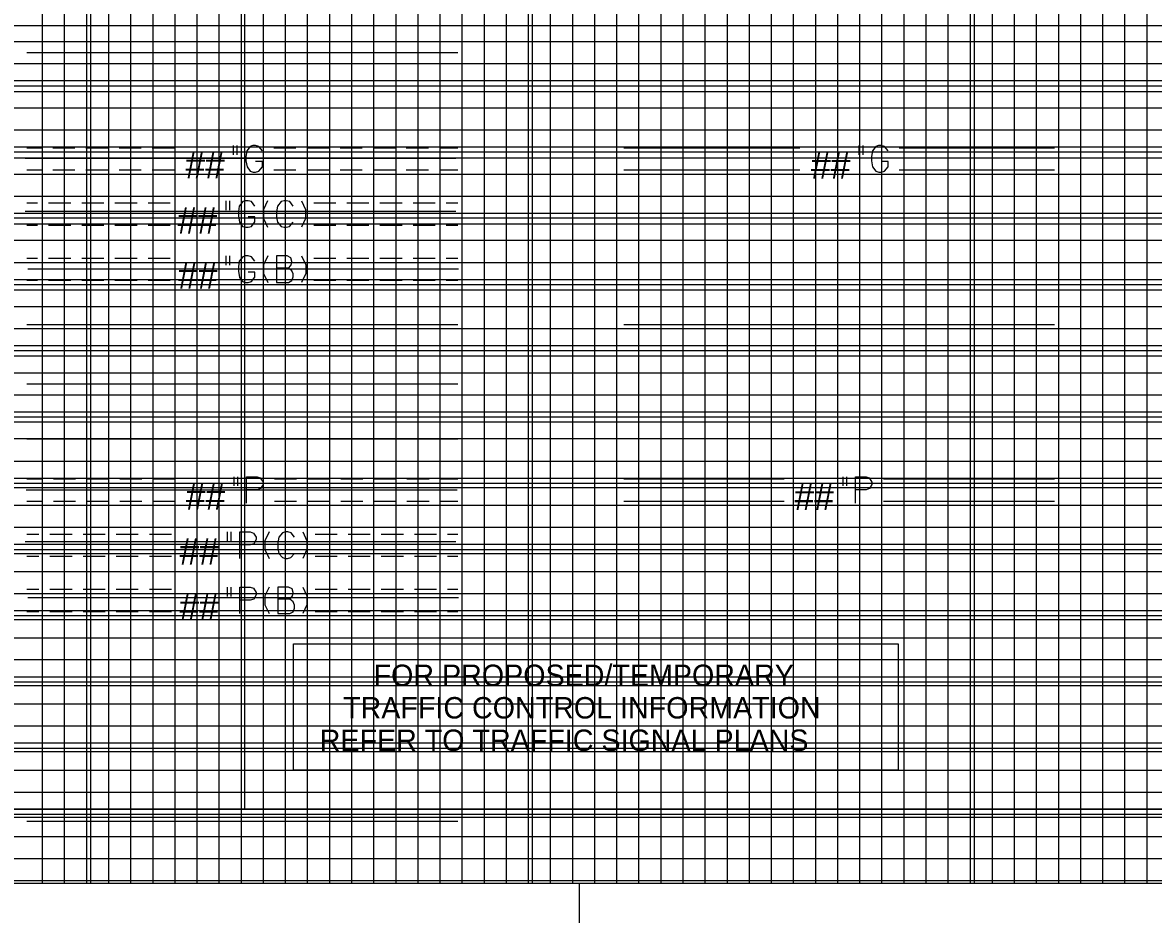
# Model space of a CAD drawing. Extents: x 706748 to 708703, y 295273 to 301927.
# Drawn here: x 707889.7 to 707992.1, y 301475.6 to 301556.4 of the extents above; entities that cross this region are included whole.
import ezdxf

# ---------------------------------------------------------------- set-up
doc = ezdxf.new("R2010")
doc.units = 0
for name, color, linetype in [('SHT_B_02-Index', 7, 'Continuous'), ('SHT_B_03-Revision-Summary', 7, 'Continuous'), ('SHT_B_07-Quantities-Amendment', 7, 'Continuous'), ('SHT_B_08-Quantities-Construction', 7, 'Continuous'), ('SHT_B_24-Utility-Plans', 7, 'Continuous'), ('SHT_B_Grid-Major-Line', 7, 'Continuous'), ('SHT_B_Grid-Minor-Line', 7, 'Continuous'), ('SHT_B_Sheet-Outline-Line', 7, 'Continuous')]:
    doc.layers.add(name, color=color, linetype=linetype)

msp = doc.modelspace()

# ---------------------------------------------------------------- linework, layer by layer
at = {"layer": 'SHT_B_02-Index'}
for p, q in [((707829.6, 301551.1), (708119.6, 301551.1)), ((707829.6, 301545.1), (708119.6, 301545.1)), ((707829.6, 301539.1), (708119.6, 301539.1)), ((707829.6, 301533.1), (708119.6, 301533.1)), ((707829.6, 301527.1), (708119.6, 301527.1)), ((707829.6, 301521.1), (708119.6, 301521.1)), ((707829.6, 301515.1), (708119.6, 301515.1)), ((707829.6, 301509.1), (708119.6, 301509.1)), ((707829.6, 301503.1), (708119.6, 301503.1)), ((707829.6, 301497.1), (708119.6, 301497.1)), ((707829.6, 301491.1), (708119.6, 301491.1)), ((707829.6, 301485.1), (708119.6, 301485.1))]:
    msp.add_line(p, q, dxfattribs=at)
msp.add_lwpolyline([(707829.6, 301827.1), (708119.6, 301827.1), (708119.6, 301485.1), (707829.6, 301485.1)], close=True, dxfattribs=at)
at = {"layer": 'SHT_B_03-Revision-Summary'}
for p, q in [((707909.8, 301827.1), (707909.8, 301485.1)), ((707829.6, 301551.1), (708119.6, 301551.1)), ((707829.6, 301545.1), (708119.6, 301545.1)), ((707829.6, 301539.1), (708119.6, 301539.1)), ((707829.6, 301533.1), (708119.6, 301533.1)), ((707829.6, 301527.1), (708119.6, 301527.1)), ((707829.6, 301521.1), (708119.6, 301521.1)), ((707829.6, 301515.1), (708119.6, 301515.1)), ((707829.6, 301509.1), (708119.6, 301509.1)), ((707829.6, 301503.1), (708119.6, 301503.1)), ((707829.6, 301497.1), (708119.6, 301497.1)), ((707829.6, 301491.1), (708119.6, 301491.1)), ((707829.6, 301485.1), (708119.6, 301485.1))]:
    msp.add_line(p, q, dxfattribs=at)
msp.add_lwpolyline([(707829.6, 301827.1), (708119.6, 301827.1), (708119.6, 301485.1), (707829.6, 301485.1)], close=True, dxfattribs=at)
at = {"layer": 'SHT_B_07-Quantities-Amendment'}
for p, q in [((707895.85, 301809), (707895.85, 301478.4)), ((707935.85, 301809), (707935.85, 301478.4)), ((707975.85, 301809), (707975.85, 301478.4)), ((707829.51, 301556.08), (708426.25, 301556.08)), ((707829.51, 301550.1), (708426.25, 301550.1)), ((707829.51, 301544.1), (708426.25, 301544.1)), ((707829.51, 301538.14), (708426.25, 301538.14)), ((707829.51, 301532.16), (708426.25, 301532.16)), ((707829.51, 301526.18), (708426.25, 301526.18)), ((707829.51, 301520.2), (708426.25, 301520.2)), ((707829.51, 301514.24), (708426.25, 301514.24)), ((707829.51, 301508.26), (708426.25, 301508.26)), ((707829.51, 301502.28), (708426.25, 301502.28)), ((707829.51, 301496.32), (708426.25, 301496.32)), ((707829.51, 301490.34), (708426.25, 301490.34)), ((707829.51, 301484.38), (708426.25, 301484.38)), ((707829.51, 301478.4), (708426.25, 301478.4))]:
    msp.add_line(p, q, dxfattribs=at)
at = {"layer": 'SHT_B_08-Quantities-Construction'}
for p, q in [((707895.85, 301809), (707895.85, 301478.4)), ((707829.51, 301556.08), (708426.25, 301556.08)), ((707829.51, 301550.1), (708426.25, 301550.1)), ((707829.51, 301544.1), (708426.25, 301544.1)), ((707829.51, 301538.14), (708426.25, 301538.14)), ((707829.51, 301532.16), (708426.25, 301532.16)), ((707829.51, 301526.18), (708426.25, 301526.18)), ((707829.51, 301520.2), (708426.25, 301520.2)), ((707829.51, 301514.24), (708426.25, 301514.24)), ((707829.51, 301508.26), (708426.25, 301508.26)), ((707829.51, 301502.28), (708426.25, 301502.28)), ((707829.51, 301496.32), (708426.25, 301496.32)), ((707829.51, 301490.34), (708426.25, 301490.34)), ((707829.51, 301484.38), (708426.25, 301484.38)), ((707829.51, 301478.4), (708426.25, 301478.4))]:
    msp.add_line(p, q, dxfattribs=at)
at = {"layer": 'SHT_B_24-Utility-Plans'}
for p, q in [((707890.1, 301553.64), (707929.1, 301553.64)), ((707890.1, 301553.64), (707929.1, 301553.64)), ((707890.1, 301548.64), (707929.1, 301548.64)), ((707890.1, 301548.64), (707929.1, 301548.64)), ((707890.1, 301545.02), (707891.44, 301545.02)), ((707892.44, 301545.02), (707894.44, 301545.02)), ((707895.44, 301545.02), (707897.44, 301545.02)), ((707898.44, 301545.02), (707900.44, 301545.02)), ((707901.44, 301545.02), (707903.44, 301545.02)), ((707912.44, 301545.02), (707914.44, 301545.02)), ((707915.44, 301545.02), (707917.44, 301545.02)), ((707918.44, 301545.02), (707920.44, 301545.02)), ((707921.44, 301545.02), (707923.44, 301545.02)), ((707924.44, 301545.02), (707926.44, 301545.02)), ((707927.44, 301545.02), (707929.1, 301545.02)), ((707944.14, 301545.02), (707960.08, 301545.02)), ((707969.08, 301545.02), (707983.14, 301545.02)), ((707889.92, 301544.08), (707928.92, 301544.08)), ((707890.1, 301543.02), (707891.44, 301543.02)), ((707892.44, 301543.02), (707894.44, 301543.02)), ((707895.44, 301543.02), (707897.44, 301543.02)), ((707898.44, 301543.02), (707900.44, 301543.02)), ((707901.44, 301543.02), (707903.44, 301543.02)), ((707912.44, 301543.02), (707914.44, 301543.02)), ((707915.44, 301543.02), (707917.44, 301543.02)), ((707918.44, 301543.02), (707920.44, 301543.02)), ((707921.44, 301543.02), (707923.44, 301543.02)), ((707924.44, 301543.02), (707926.44, 301543.02)), ((707927.44, 301543.02), (707929.1, 301543.02)), ((707944.14, 301543.02), (707960.08, 301543.02)), ((707969.08, 301543.02), (707983.14, 301543.02)), ((707889.92, 301539.26), (707928.92, 301539.26)), ((707890.1, 301540.02), (707891.06, 301540.02)), ((707892.06, 301540.02), (707894.06, 301540.02)), ((707895.06, 301540.02), (707897.06, 301540.02)), ((707898.06, 301540.02), (707900.06, 301540.02)), ((707901.06, 301540.02), (707903.06, 301540.02)), ((707916.06, 301540.02), (707918.06, 301540.02)), ((707919.06, 301540.02), (707921.06, 301540.02)), ((707922.06, 301540.02), (707924.06, 301540.02)), ((707925.06, 301540.02), (707927.06, 301540.02)), ((707928.06, 301540.02), (707929.1, 301540.02)), ((707890.1, 301538.02), (707891.06, 301538.02)), ((707892.06, 301538.02), (707894.06, 301538.02)), ((707895.06, 301538.02), (707897.06, 301538.02)), ((707898.06, 301538.02), (707900.06, 301538.02)), ((707901.06, 301538.02), (707903.06, 301538.02)), ((707916.06, 301538.02), (707918.06, 301538.02)), ((707919.06, 301538.02), (707921.06, 301538.02)), ((707922.06, 301538.02), (707924.06, 301538.02)), ((707925.06, 301538.02), (707927.06, 301538.02)), ((707928.06, 301538.02), (707929.1, 301538.02)), ((707890.1, 301535.02), (707891.06, 301535.02)), ((707892.06, 301535.02), (707894.06, 301535.02)), ((707895.06, 301535.02), (707897.06, 301535.02)), ((707898.06, 301535.02), (707900.06, 301535.02)), ((707901.06, 301535.02), (707903.06, 301535.02)), ((707916.06, 301535.02), (707918.06, 301535.02)), ((707919.06, 301535.02), (707921.06, 301535.02)), ((707922.06, 301535.02), (707924.06, 301535.02)), ((707925.06, 301535.02), (707927.06, 301535.02)), ((707928.06, 301535.02), (707929.1, 301535.02)), ((707890.18, 301534.06), (707929.18, 301534.06)), ((707890.1, 301533.02), (707891.06, 301533.02)), ((707892.06, 301533.02), (707894.06, 301533.02)), ((707895.06, 301533.02), (707897.06, 301533.02)), ((707898.06, 301533.02), (707900.06, 301533.02)), ((707901.06, 301533.02), (707903.06, 301533.02)), ((707916.06, 301533.02), (707918.06, 301533.02)), ((707919.06, 301533.02), (707921.06, 301533.02)), ((707922.06, 301533.02), (707924.06, 301533.02)), ((707925.06, 301533.02), (707927.06, 301533.02)), ((707928.06, 301533.02), (707929.1, 301533.02)), ((707890.1, 301529.02), (707929.1, 301529.02)), ((707890.1, 301523.64), (707929.1, 301523.64)), ((707890.1, 301523.64), (707929.1, 301523.64)), ((707890.1, 301518.64), (707929.1, 301518.64)), ((707890.1, 301518.64), (707929.1, 301518.64)), ((707890.1, 301515.02), (707891.5, 301515.02)), ((707892.5, 301515.02), (707894.5, 301515.02)), ((707895.5, 301515.02), (707897.5, 301515.02)), ((707898.5, 301515.02), (707900.5, 301515.02)), ((707901.5, 301515.02), (707903.5, 301515.02)), ((707912.5, 301515.02), (707914.5, 301515.02)), ((707915.5, 301515.02), (707917.5, 301515.02)), ((707918.5, 301515.02), (707920.5, 301515.02)), ((707921.5, 301515.02), (707923.5, 301515.02)), ((707924.5, 301515.02), (707926.5, 301515.02)), ((707927.5, 301515.02), (707929.1, 301515.02)), ((707944.14, 301515.02), (707958.64, 301515.02)), ((707967.64, 301515.02), (707983.14, 301515.02)), ((707890.04, 301514.04), (707929.04, 301514.04)), ((707890.1, 301513.02), (707891.5, 301513.02)), ((707892.5, 301513.02), (707894.5, 301513.02)), ((707895.5, 301513.02), (707897.5, 301513.02)), ((707898.5, 301513.02), (707900.5, 301513.02)), ((707901.5, 301513.02), (707903.5, 301513.02)), ((707912.5, 301513.02), (707914.5, 301513.02)), ((707915.5, 301513.02), (707917.5, 301513.02)), ((707918.5, 301513.02), (707920.5, 301513.02)), ((707921.5, 301513.02), (707923.5, 301513.02)), ((707924.5, 301513.02), (707926.5, 301513.02)), ((707927.5, 301513.02), (707929.1, 301513.02)), ((707944.14, 301513.02), (707958.64, 301513.02)), ((707967.64, 301513.02), (707983.14, 301513.02)), ((707890.1, 301510.02), (707891.18, 301510.02)), ((707892.18, 301510.02), (707894.18, 301510.02)), ((707895.18, 301510.02), (707897.18, 301510.02)), ((707898.18, 301510.02), (707900.18, 301510.02)), ((707901.18, 301510.02), (707903.18, 301510.02)), ((707916.18, 301510.02), (707918.18, 301510.02)), ((707919.18, 301510.02), (707921.18, 301510.02)), ((707922.18, 301510.02), (707924.18, 301510.02)), ((707925.18, 301510.02), (707927.18, 301510.02)), ((707928.18, 301510.02), (707929.1, 301510.02)), ((707889.92, 301509.36), (707928.92, 301509.36)), ((707890.1, 301508.02), (707891.18, 301508.02)), ((707892.18, 301508.02), (707894.18, 301508.02)), ((707895.18, 301508.02), (707897.18, 301508.02)), ((707898.18, 301508.02), (707900.18, 301508.02)), ((707901.18, 301508.02), (707903.18, 301508.02)), ((707916.18, 301508.02), (707918.18, 301508.02)), ((707919.18, 301508.02), (707921.18, 301508.02)), ((707922.18, 301508.02), (707924.18, 301508.02)), ((707925.18, 301508.02), (707927.18, 301508.02)), ((707928.18, 301508.02), (707929.1, 301508.02)), ((707890.1, 301505.02), (707891.18, 301505.02)), ((707892.18, 301505.02), (707894.18, 301505.02)), ((707895.18, 301505.02), (707897.18, 301505.02)), ((707898.18, 301505.02), (707900.18, 301505.02)), ((707901.18, 301505.02), (707903.18, 301505.02)), ((707916.18, 301505.02), (707918.18, 301505.02)), ((707919.18, 301505.02), (707921.18, 301505.02)), ((707922.18, 301505.02), (707924.18, 301505.02)), ((707925.18, 301505.02), (707927.18, 301505.02)), ((707928.18, 301505.02), (707929.1, 301505.02)), ((707890.18, 301504.28), (707929.18, 301504.28)), ((707890.1, 301503.02), (707891.18, 301503.02)), ((707892.18, 301503.02), (707894.18, 301503.02)), ((707895.18, 301503.02), (707897.18, 301503.02)), ((707898.18, 301503.02), (707900.18, 301503.02)), ((707901.18, 301503.02), (707903.18, 301503.02)), ((707916.18, 301503.02), (707918.18, 301503.02)), ((707919.18, 301503.02), (707921.18, 301503.02)), ((707922.18, 301503.02), (707924.18, 301503.02)), ((707925.18, 301503.02), (707927.18, 301503.02)), ((707928.18, 301503.02), (707929.1, 301503.02)), ((707890.1, 301484.02), (707929.1, 301484.02))]:
    msp.add_line(p, q, dxfattribs=at)
for points in [[(707908.76, 301545.22), (707908.76, 301544.38)], [(707909.14, 301544.38), (707909.14, 301545.22)], [(707911.42, 301544.74), (707911.1, 301545.14), (707910.78, 301545.22), (707910.56, 301545.22), (707910.32, 301545.14), (707910, 301544.74), (707909.92, 301544.24), (707909.92, 301543.84), (707910.02, 301543.28), (707910.3, 301542.9), (707910.58, 301542.82), (707910.78, 301542.82), (707911.1, 301542.9), (707911.42, 301543.3), (707911.42, 301543.76), (707910.78, 301543.76)], [(707965.42, 301545.22), (707965.42, 301544.38)], [(707965.8, 301544.38), (707965.8, 301545.22)], [(707968.06, 301544.74), (707967.74, 301545.14), (707967.44, 301545.22), (707967.2, 301545.22), (707966.96, 301545.14), (707966.64, 301544.74), (707966.56, 301544.24), (707966.56, 301543.84), (707966.66, 301543.28), (707966.94, 301542.9), (707967.22, 301542.82), (707967.44, 301542.82), (707967.74, 301542.9), (707968.06, 301543.3), (707968.06, 301543.76), (707967.44, 301543.76)], [(707908.1, 301540.22), (707908.1, 301539.38)], [(707908.46, 301539.38), (707908.46, 301540.22)], [(707910.74, 301539.74), (707910.42, 301540.14), (707910.12, 301540.22), (707909.88, 301540.22), (707909.64, 301540.14), (707909.32, 301539.74), (707909.24, 301539.24), (707909.24, 301538.84), (707909.34, 301538.28), (707909.62, 301537.9), (707909.9, 301537.82), (707910.12, 301537.82), (707910.42, 301537.9), (707910.74, 301538.3), (707910.74, 301538.76), (707910.12, 301538.76)], [(707911.88, 301540.22), (707911.52, 301539.42), (707911.52, 301538.62), (707911.88, 301537.82)], [(707914.2, 301539.74), (707913.9, 301540.14), (707913.58, 301540.22), (707913.38, 301540.22), (707913.1, 301540.14), (707912.78, 301539.74), (707912.7, 301539.22), (707912.7, 301538.94), (707912.7, 301538.74), (707912.72, 301538.58), (707912.78, 301538.28), (707913.1, 301537.9), (707913.38, 301537.82), (707913.56, 301537.82), (707913.88, 301537.9), (707914.2, 301538.28)], [(707914.96, 301540.22), (707915.32, 301539.42), (707915.32, 301538.62), (707914.96, 301537.82)], [(707908.1, 301535.22), (707908.1, 301534.38)], [(707908.48, 301534.38), (707908.48, 301535.22)], [(707910.74, 301534.74), (707910.42, 301535.14), (707910.12, 301535.22), (707909.88, 301535.22), (707909.64, 301535.14), (707909.32, 301534.74), (707909.24, 301534.24), (707909.24, 301533.84), (707909.34, 301533.28), (707909.62, 301532.9), (707909.9, 301532.82), (707910.12, 301532.82), (707910.42, 301532.9), (707910.74, 301533.3), (707910.74, 301533.76), (707910.12, 301533.76)], [(707911.9, 301535.22), (707911.52, 301534.42), (707911.52, 301533.62), (707911.9, 301532.82)], [(707913.78, 301534.12), (707914, 301534.36), (707914.08, 301534.64), (707914.08, 301534.72), (707914, 301535.06), (707913.66, 301535.22), (707912.7, 301535.22), (707912.7, 301532.82), (707913.78, 301532.82), (707914.08, 301532.98), (707914.2, 301533.32), (707914.2, 301533.6), (707914.08, 301533.88), (707913.78, 301534.12), (707912.7, 301534.12)], [(707914.96, 301535.22), (707915.34, 301534.42), (707915.34, 301533.62), (707914.96, 301532.82)], [(707890.1, 301529.02), (707929.1, 301529.02)], [(707944.14, 301529.02), (707983.14, 301529.02)], [(707908.82, 301515.22), (707908.82, 301514.38)], [(707909.2, 301514.38), (707909.2, 301515.22)], [(707909.98, 301512.82), (707909.98, 301515.22), (707910.94, 301515.22), (707911.22, 301515.12), (707911.48, 301514.74), (707911.48, 301514.52), (707911.24, 301514.14), (707910.94, 301514.04), (707909.98, 301514.04)], [(707963.96, 301515.22), (707963.96, 301514.38)], [(707964.34, 301514.38), (707964.34, 301515.22)], [(707965.12, 301512.82), (707965.12, 301515.22), (707966.08, 301515.22), (707966.36, 301515.12), (707966.6, 301514.74), (707966.6, 301514.52), (707966.38, 301514.14), (707966.08, 301514.04), (707965.12, 301514.04)], [(707908.22, 301510.22), (707908.22, 301509.38)], [(707908.6, 301509.38), (707908.6, 301510.22)], [(707909.36, 301507.82), (707909.36, 301510.22), (707910.32, 301510.22), (707910.62, 301510.12), (707910.86, 301509.74), (707910.86, 301509.52), (707910.64, 301509.14), (707910.32, 301509.04), (707909.36, 301509.04)], [(707912.02, 301510.22), (707911.64, 301509.42), (707911.64, 301508.62), (707912.02, 301507.82)], [(707914.32, 301509.74), (707914.02, 301510.14), (707913.72, 301510.22), (707913.5, 301510.22), (707913.22, 301510.14), (707912.9, 301509.74), (707912.82, 301509.22), (707912.82, 301508.94), (707912.82, 301508.74), (707912.84, 301508.58), (707912.9, 301508.28), (707913.22, 301507.9), (707913.5, 301507.82), (707913.68, 301507.82), (707914, 301507.9), (707914.32, 301508.28)], [(707915.08, 301510.22), (707915.44, 301509.42), (707915.44, 301508.62), (707915.08, 301507.82)], [(707908.22, 301505.22), (707908.22, 301504.38)], [(707908.6, 301504.38), (707908.6, 301505.22)], [(707909.36, 301502.82), (707909.36, 301505.22), (707910.32, 301505.22), (707910.62, 301505.12), (707910.86, 301504.74), (707910.86, 301504.52), (707910.64, 301504.14), (707910.32, 301504.04), (707909.36, 301504.04)], [(707912.02, 301505.22), (707911.64, 301504.42), (707911.64, 301503.62), (707912.02, 301502.82)], [(707913.9, 301504.12), (707914.1, 301504.36), (707914.2, 301504.64), (707914.2, 301504.72), (707914.1, 301505.06), (707913.78, 301505.22), (707912.82, 301505.22), (707912.82, 301502.82), (707913.9, 301502.82), (707914.2, 301502.98), (707914.32, 301503.32), (707914.32, 301503.6), (707914.2, 301503.88), (707913.9, 301504.12), (707912.82, 301504.12)], [(707915.08, 301505.22), (707915.44, 301504.42), (707915.44, 301503.62), (707915.08, 301502.82)], [(707890.1, 301484.02), (707929.1, 301484.02)]]:
    msp.add_lwpolyline(points, dxfattribs=at)
msp.add_lwpolyline([(707914.24, 301500.08), (707968.98, 301500.08), (707968.98, 301488.64), (707914.24, 301488.64)], close=True, dxfattribs=at)
at = {"layer": 'SHT_B_Grid-Major-Line'}
for p, q in [((707909.51, 301478.4), (707909.51, 301842.9)), ((707929.51, 301478.4), (707929.51, 301842.9)), ((707949.51, 301478.4), (707949.51, 301842.9)), ((707969.51, 301478.4), (707969.51, 301842.9)), ((707989.51, 301478.4), (707989.51, 301842.9)), ((708429.51, 301538.64), (707820.11, 301538.64)), ((708429.51, 301518.64), (707820.11, 301518.64)), ((708429.51, 301498.64), (707820.11, 301498.64))]:
    msp.add_line(p, q, dxfattribs=at)
at = {"layer": 'SHT_B_Grid-Minor-Line'}
for p, q in [((707891.51, 301478.4), (707891.51, 301842.9)), ((707893.51, 301478.4), (707893.51, 301842.9)), ((707895.51, 301478.4), (707895.51, 301842.9)), ((707897.51, 301478.4), (707897.51, 301842.9)), ((707899.51, 301478.4), (707899.51, 301842.9)), ((707901.51, 301478.4), (707901.51, 301842.9)), ((707903.51, 301478.4), (707903.51, 301842.9)), ((707905.51, 301478.4), (707905.51, 301842.9)), ((707907.51, 301478.4), (707907.51, 301842.9)), ((707911.51, 301478.4), (707911.51, 301842.9)), ((707913.51, 301478.4), (707913.51, 301842.9)), ((707915.51, 301478.4), (707915.51, 301842.9)), ((707917.51, 301478.4), (707917.51, 301842.9)), ((707919.51, 301478.4), (707919.51, 301842.9)), ((707921.51, 301478.4), (707921.51, 301842.9)), ((707923.51, 301478.4), (707923.51, 301842.9)), ((707925.51, 301478.4), (707925.51, 301842.9)), ((707927.51, 301478.4), (707927.51, 301842.9)), ((707931.51, 301478.4), (707931.51, 301842.9)), ((707933.51, 301478.4), (707933.51, 301842.9)), ((707935.51, 301478.4), (707935.51, 301842.9)), ((707937.51, 301478.4), (707937.51, 301842.9)), ((707939.51, 301478.4), (707939.51, 301842.9)), ((707941.51, 301478.4), (707941.51, 301842.9)), ((707943.51, 301478.4), (707943.51, 301842.9)), ((707945.51, 301478.4), (707945.51, 301842.9)), ((707947.51, 301478.4), (707947.51, 301842.9)), ((707951.51, 301478.4), (707951.51, 301842.9)), ((707953.51, 301478.4), (707953.51, 301842.9)), ((707955.51, 301478.4), (707955.51, 301842.9)), ((707957.51, 301478.4), (707957.51, 301842.9)), ((707959.51, 301478.4), (707959.51, 301842.9)), ((707961.51, 301478.4), (707961.51, 301842.9)), ((707963.51, 301478.4), (707963.51, 301842.9)), ((707965.51, 301478.4), (707965.51, 301842.9)), ((707967.51, 301478.4), (707967.51, 301842.9)), ((707971.51, 301478.4), (707971.51, 301842.9)), ((707973.51, 301478.4), (707973.51, 301842.9)), ((707975.51, 301478.4), (707975.51, 301842.9)), ((707977.51, 301478.4), (707977.51, 301842.9)), ((707979.51, 301478.4), (707979.51, 301842.9)), ((707981.51, 301478.4), (707981.51, 301842.9)), ((707983.51, 301478.4), (707983.51, 301842.9)), ((707985.51, 301478.4), (707985.51, 301842.9)), ((707987.51, 301478.4), (707987.51, 301842.9)), ((707991.51, 301478.4), (707991.51, 301842.9)), ((707820.11, 301554.64), (708429.51, 301554.64)), ((707820.11, 301552.64), (708429.51, 301552.64)), ((707820.11, 301550.64), (708429.51, 301550.64)), ((707820.11, 301548.64), (708429.51, 301548.64)), ((707820.11, 301546.64), (708429.51, 301546.64)), ((707820.11, 301544.64), (708429.51, 301544.64)), ((707820.11, 301542.64), (708429.51, 301542.64)), ((707820.11, 301540.64), (708429.51, 301540.64)), ((707820.11, 301536.64), (708429.51, 301536.64)), ((707820.11, 301534.64), (708429.51, 301534.64)), ((707820.11, 301532.64), (708429.51, 301532.64)), ((707820.11, 301530.64), (708429.51, 301530.64)), ((707820.11, 301528.64), (708429.51, 301528.64)), ((707820.11, 301526.64), (708429.51, 301526.64)), ((707820.11, 301524.64), (708429.51, 301524.64)), ((707820.11, 301522.64), (708429.51, 301522.64)), ((707820.11, 301520.64), (708429.51, 301520.64)), ((707820.11, 301516.64), (708429.51, 301516.64)), ((707820.11, 301514.64), (708429.51, 301514.64)), ((707820.11, 301512.64), (708429.51, 301512.64)), ((707820.11, 301510.64), (708429.51, 301510.64)), ((707820.11, 301508.64), (708429.51, 301508.64)), ((707820.11, 301506.64), (708429.51, 301506.64)), ((707820.11, 301504.64), (708429.51, 301504.64)), ((707820.11, 301502.64), (708429.51, 301502.64)), ((707820.11, 301500.64), (708429.51, 301500.64)), ((707820.11, 301496.64), (708429.51, 301496.64)), ((707820.11, 301494.64), (708429.51, 301494.64)), ((707820.11, 301492.64), (708429.51, 301492.64)), ((707820.11, 301490.64), (708429.51, 301490.64)), ((707820.11, 301488.64), (708429.51, 301488.64)), ((707820.11, 301486.64), (708429.51, 301486.64)), ((707820.11, 301484.64), (708429.51, 301484.64)), ((707820.11, 301482.64), (708429.51, 301482.64)), ((707820.11, 301480.64), (708429.51, 301480.64)), ((707820.11, 301478.64), (708429.51, 301478.64))]:
    msp.add_line(p, q, dxfattribs=at)
at = {"layer": 'SHT_B_Sheet-Outline-Line'}
for p, q in [((707820.11, 301478.4), (708440.11, 301478.4)), ((707940.11, 301432.9), (707940.11, 301478.4))]:
    msp.add_line(p, q, dxfattribs=at)

# ---------------------------------------------------------------- texts
at = {"layer": 'SHT_B_24-Utility-Plans'}
for s, height, p in [('##', 2.4, (707904.44, 301542.24)), ('##', 2.4, (707961.08, 301542.22)), ('##', 2.4, (707903.74, 301537.24)), ('##', 2.4, (707903.78, 301532.26)), ('##', 2.4, (707904.48, 301512.24)), ('##', 2.4, (707959.58, 301512.22)), ('##', 2.4, (707903.9, 301507.24)), ('##', 2.4, (707903.9, 301502.22)), ('FOR PROPOSED/TEMPORARY', 1.94, (707921.48, 301496.26)), ('TRAFFIC CONTROL INFORMATION', 1.94, (707918.72, 301493.32)), ('REFER TO TRAFFIC SIGNAL PLANS', 1.94, (707916.6, 301490.38))]:
    msp.add_text(s, height=height, rotation=360, dxfattribs=at).set_placement(p)

doc.saveas('drawing.dxf')
